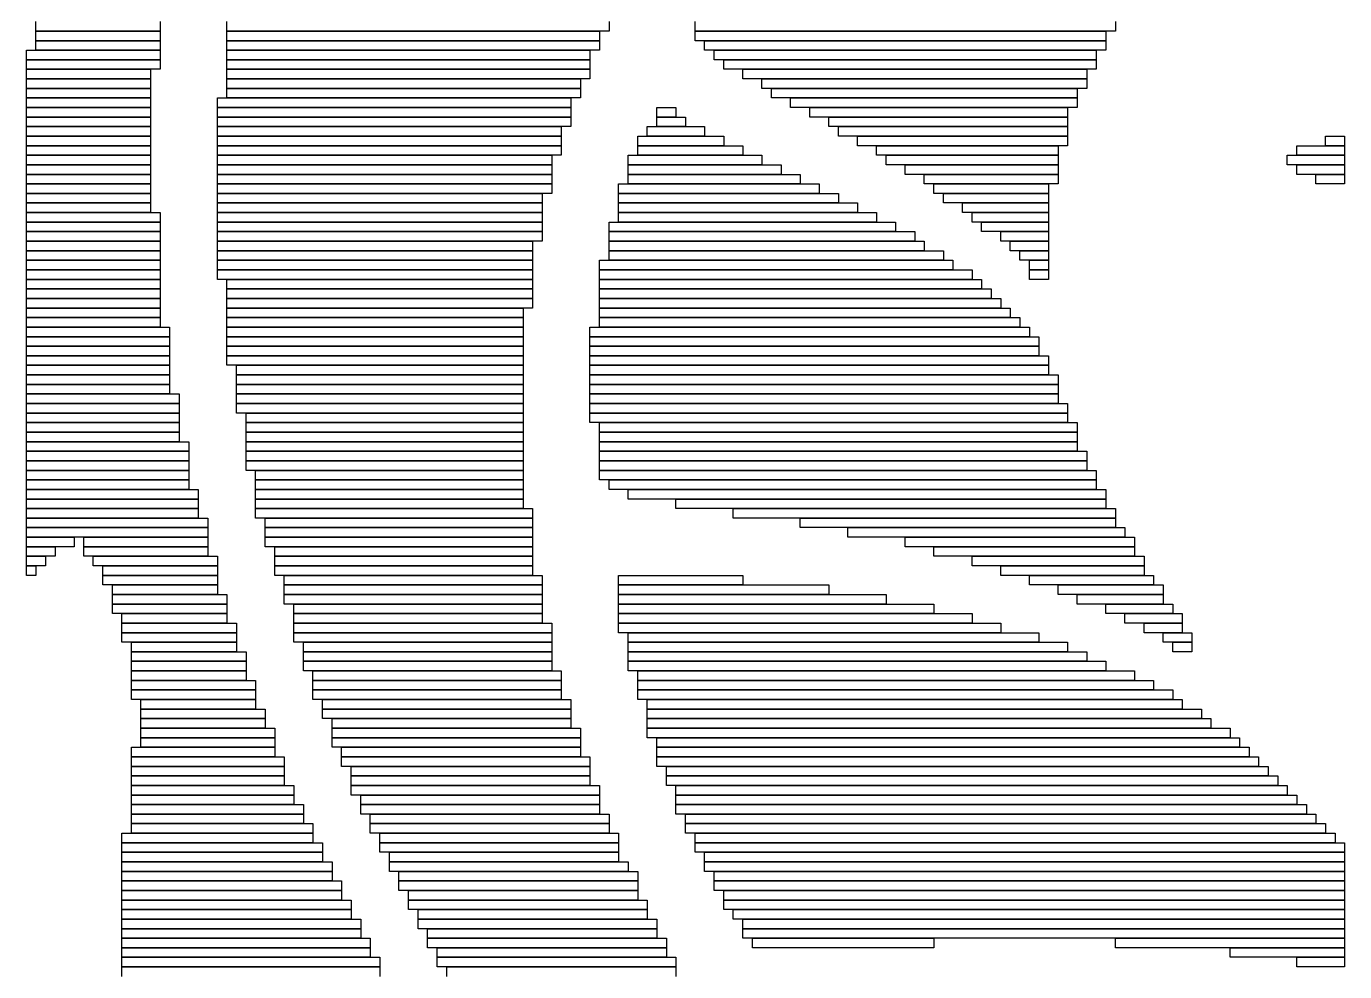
# Model space of a CAD drawing. Extents: x 443 to 581, y 364 to 680.
# Drawn here: x 443 to 581, y 474.5 to 573.5 of the extents above; entities that cross this region are included whole.
import ezdxf

# ---------------------------------------------------------------- set-up
doc = ezdxf.new("R2010")
doc.units = 0

msp = doc.modelspace()

# ---------------------------------------------------------------- linework, layer by layer
for p, q in [((444, 573), (444, 574)), ((457, 573), (444, 573)), ((444, 573), (457, 573)), ((444, 572), (444, 573)), ((457, 574), (457, 573)), ((457, 573), (457, 572)), ((464, 573), (464, 574)), ((504, 573), (464, 573)), ((464, 573), (503, 573)), ((464, 572), (464, 573)), ((503, 573), (503, 572)), ((504, 574), (504, 573)), ((513, 573), (513, 574)), ((557, 573), (513, 573)), ((513, 573), (556, 573)), ((513, 572), (513, 573)), ((556, 573), (556, 572)), ((557, 574), (557, 573)), ((457, 572), (444, 572)), ((444, 572), (457, 572)), ((444, 571), (444, 572)), ((457, 572), (457, 571)), ((503, 572), (464, 572)), ((464, 572), (503, 572)), ((464, 571), (464, 572)), ((503, 572), (503, 571)), ((556, 572), (513, 572)), ((514, 572), (556, 572)), ((514, 571), (514, 572)), ((556, 572), (556, 571)), ((443, 571), (457, 571)), ((443, 570), (443, 571)), ((457, 570), (443, 570)), ((443, 570), (457, 570)), ((443, 569), (443, 570)), ((457, 571), (444, 571)), ((457, 571), (457, 570)), ((457, 570), (457, 569)), ((503, 571), (464, 571)), ((464, 571), (502, 571)), ((464, 570), (464, 571)), ((502, 570), (464, 570)), ((464, 570), (502, 570)), ((464, 569), (464, 570)), ((502, 571), (502, 570)), ((502, 570), (502, 569)), ((556, 571), (514, 571)), ((515, 571), (555, 571)), ((515, 570), (515, 571)), ((555, 570), (515, 570)), ((516, 570), (555, 570)), ((516, 569), (516, 570)), ((555, 571), (555, 570)), ((555, 570), (555, 569)), ((457, 569), (443, 569)), ((443, 569), (456, 569)), ((443, 568), (443, 569)), ((456, 569), (456, 568)), ((502, 569), (464, 569)), ((464, 569), (502, 569)), ((464, 568), (464, 569)), ((502, 569), (502, 568)), ((555, 569), (516, 569)), ((518, 569), (554, 569)), ((518, 568), (518, 569)), ((554, 569), (554, 568)), ((456, 568), (443, 568)), ((443, 568), (456, 568)), ((443, 567), (443, 568)), ((456, 568), (456, 567)), ((502, 568), (464, 568)), ((464, 568), (501, 568)), ((464, 567), (464, 568)), ((501, 568), (501, 567)), ((554, 568), (518, 568)), ((520, 568), (554, 568)), ((520, 567), (520, 568)), ((554, 568), (554, 567)), ((456, 567), (443, 567)), ((443, 567), (456, 567)), ((443, 566), (443, 567)), ((456, 566), (443, 566)), ((443, 566), (456, 566)), ((443, 565), (443, 566)), ((456, 567), (456, 566)), ((456, 566), (456, 565)), ((463, 566), (500, 566)), ((463, 565), (463, 566)), ((501, 567), (464, 567)), ((464, 567), (501, 567)), ((464, 566), (464, 567)), ((501, 566), (464, 566)), ((500, 566), (500, 565)), ((501, 567), (501, 566)), ((554, 567), (520, 567)), ((521, 567), (553, 567)), ((521, 566), (521, 567)), ((553, 566), (521, 566)), ((523, 566), (553, 566)), ((523, 565), (523, 566)), ((553, 567), (553, 566)), ((553, 566), (553, 565)), ((456, 565), (443, 565)), ((443, 565), (456, 565)), ((443, 564), (443, 565)), ((456, 565), (456, 564)), ((500, 565), (463, 565)), ((463, 565), (500, 565)), ((463, 564), (463, 565)), ((500, 565), (500, 564)), ((509, 565), (511, 565)), ((509, 564), (509, 565)), ((511, 565), (511, 564)), ((553, 565), (523, 565)), ((525, 565), (552, 565)), ((525, 564), (525, 565)), ((552, 565), (552, 564)), ((456, 564), (443, 564)), ((443, 564), (456, 564)), ((443, 563), (443, 564)), ((456, 564), (456, 563)), ((500, 564), (463, 564)), ((463, 564), (500, 564)), ((463, 563), (463, 564)), ((500, 564), (500, 563)), ((511, 564), (509, 564)), ((509, 564), (512, 564)), ((509, 563), (509, 564)), ((512, 564), (512, 563)), ((552, 564), (525, 564)), ((527, 564), (552, 564)), ((527, 563), (527, 564)), ((552, 564), (552, 563)), ((456, 563), (443, 563)), ((443, 563), (456, 563)), ((443, 562), (443, 563)), ((456, 562), (443, 562)), ((443, 562), (456, 562)), ((443, 561), (443, 562)), ((456, 563), (456, 562)), ((456, 562), (456, 561)), ((500, 563), (463, 563)), ((463, 563), (499, 563)), ((463, 562), (463, 563)), ((499, 562), (463, 562)), ((463, 562), (499, 562)), ((463, 561), (463, 562)), ((499, 563), (499, 562)), ((499, 562), (499, 561)), ((507, 562), (516, 562)), ((507, 561), (507, 562)), ((508, 563), (514, 563)), ((508, 562), (508, 563)), ((514, 562), (508, 562)), ((512, 563), (509, 563)), ((514, 563), (514, 562)), ((516, 562), (516, 561)), ((552, 563), (527, 563)), ((528, 563), (552, 563)), ((528, 562), (528, 563)), ((552, 562), (528, 562)), ((530, 562), (552, 562)), ((530, 561), (530, 562)), ((552, 563), (552, 562)), ((552, 562), (552, 561)), ((579, 562), (581, 562)), ((579, 561), (579, 562)), ((581, 562), (581, 561)), ((456, 561), (443, 561)), ((443, 561), (456, 561)), ((443, 560), (443, 561)), ((456, 561), (456, 560)), ((499, 561), (463, 561)), ((463, 561), (499, 561)), ((463, 560), (463, 561)), ((499, 561), (499, 560)), ((516, 561), (507, 561)), ((507, 561), (518, 561)), ((507, 560), (507, 561)), ((518, 561), (518, 560)), ((552, 561), (530, 561)), ((532, 561), (551, 561)), ((532, 560), (532, 561)), ((551, 561), (551, 560)), ((576, 561), (581, 561)), ((576, 560), (576, 561)), ((581, 561), (579, 561)), ((581, 561), (581, 560)), ((456, 560), (443, 560)), ((443, 560), (456, 560)), ((443, 559), (443, 560)), ((456, 559), (443, 559)), ((443, 559), (456, 559)), ((443, 558), (443, 559)), ((456, 560), (456, 559)), ((456, 559), (456, 558)), ((499, 560), (463, 560)), ((463, 560), (498, 560)), ((463, 559), (463, 560)), ((498, 559), (463, 559)), ((463, 559), (498, 559)), ((463, 558), (463, 559)), ((498, 560), (498, 559)), ((498, 559), (498, 558)), ((506, 560), (520, 560)), ((506, 559), (506, 560)), ((520, 559), (506, 559)), ((506, 559), (522, 559)), ((506, 558), (506, 559)), ((518, 560), (507, 560)), ((520, 560), (520, 559)), ((522, 559), (522, 558)), ((551, 560), (532, 560)), ((533, 560), (551, 560)), ((533, 559), (533, 560)), ((551, 559), (533, 559)), ((535, 559), (551, 559)), ((535, 558), (535, 559)), ((551, 560), (551, 559)), ((551, 559), (551, 558)), ((575, 560), (581, 560)), ((575, 559), (575, 560)), ((581, 559), (575, 559)), ((581, 560), (576, 560)), ((576, 559), (581, 559)), ((576, 558), (576, 559)), ((581, 560), (581, 559)), ((581, 559), (581, 558)), ((456, 558), (443, 558)), ((443, 558), (456, 558)), ((443, 557), (443, 558)), ((456, 558), (456, 557)), ((498, 558), (463, 558)), ((463, 558), (498, 558)), ((463, 557), (463, 558)), ((498, 558), (498, 557)), ((522, 558), (506, 558)), ((506, 558), (524, 558)), ((506, 557), (506, 558)), ((524, 558), (524, 557)), ((551, 558), (535, 558)), ((537, 558), (551, 558)), ((537, 557), (537, 558)), ((551, 558), (551, 557)), ((581, 558), (576, 558)), ((578, 558), (581, 558)), ((578, 557), (578, 558)), ((581, 558), (581, 557)), ((456, 557), (443, 557)), ((443, 557), (456, 557)), ((443, 556), (443, 557)), ((456, 557), (456, 556)), ((498, 557), (463, 557)), ((463, 557), (498, 557)), ((463, 556), (463, 557)), ((498, 557), (498, 556)), ((505, 557), (526, 557)), ((505, 556), (505, 557)), ((524, 557), (506, 557)), ((526, 557), (526, 556)), ((551, 557), (537, 557)), ((538, 557), (550, 557)), ((538, 556), (538, 557)), ((550, 557), (550, 556)), ((581, 557), (578, 557)), ((456, 556), (443, 556)), ((443, 556), (456, 556)), ((443, 555), (443, 556)), ((456, 555), (443, 555)), ((443, 555), (456, 555)), ((443, 554), (443, 555)), ((456, 556), (456, 555)), ((456, 555), (456, 554)), ((498, 556), (463, 556)), ((463, 556), (497, 556)), ((463, 555), (463, 556)), ((497, 555), (463, 555)), ((463, 555), (497, 555)), ((463, 554), (463, 555)), ((497, 556), (497, 555)), ((497, 555), (497, 554)), ((526, 556), (505, 556)), ((505, 556), (528, 556)), ((505, 555), (505, 556)), ((528, 555), (505, 555)), ((505, 555), (530, 555)), ((505, 554), (505, 555)), ((528, 556), (528, 555)), ((530, 555), (530, 554)), ((550, 556), (538, 556)), ((539, 556), (550, 556)), ((539, 555), (539, 556)), ((550, 555), (539, 555)), ((541, 555), (550, 555)), ((541, 554), (541, 555)), ((550, 556), (550, 555)), ((550, 555), (550, 554)), ((456, 554), (443, 554)), ((443, 554), (457, 554)), ((443, 553), (443, 554)), ((457, 554), (457, 553)), ((497, 554), (463, 554)), ((463, 554), (497, 554)), ((463, 553), (463, 554)), ((497, 554), (497, 553)), ((530, 554), (505, 554)), ((505, 554), (532, 554)), ((505, 553), (505, 554)), ((532, 554), (532, 553)), ((550, 554), (541, 554)), ((542, 554), (550, 554)), ((542, 553), (542, 554)), ((550, 554), (550, 553)), ((457, 553), (443, 553)), ((443, 553), (457, 553)), ((443, 552), (443, 553)), ((457, 552), (443, 552)), ((443, 552), (457, 552)), ((443, 551), (443, 552)), ((457, 553), (457, 552)), ((457, 552), (457, 551)), ((497, 553), (463, 553)), ((463, 553), (497, 553)), ((463, 552), (463, 553)), ((497, 552), (463, 552)), ((463, 552), (497, 552)), ((463, 551), (463, 552)), ((497, 553), (497, 552)), ((497, 552), (497, 551)), ((504, 553), (534, 553)), ((504, 552), (504, 553)), ((534, 552), (504, 552)), ((504, 552), (536, 552)), ((504, 551), (504, 552)), ((532, 553), (505, 553)), ((534, 553), (534, 552)), ((536, 552), (536, 551)), ((550, 553), (542, 553)), ((543, 553), (550, 553)), ((543, 552), (543, 553)), ((550, 552), (543, 552)), ((545, 552), (550, 552)), ((545, 551), (545, 552)), ((550, 553), (550, 552)), ((550, 552), (550, 551)), ((457, 551), (443, 551)), ((443, 551), (457, 551)), ((443, 550), (443, 551)), ((457, 551), (457, 550)), ((497, 551), (463, 551)), ((463, 551), (496, 551)), ((463, 550), (463, 551)), ((496, 551), (496, 550)), ((536, 551), (504, 551)), ((504, 551), (537, 551)), ((504, 550), (504, 551)), ((537, 551), (537, 550)), ((550, 551), (545, 551)), ((546, 551), (550, 551)), ((546, 550), (546, 551)), ((550, 551), (550, 550)), ((457, 550), (443, 550)), ((443, 550), (457, 550)), ((443, 549), (443, 550)), ((457, 550), (457, 549)), ((496, 550), (463, 550)), ((463, 550), (496, 550)), ((463, 549), (463, 550)), ((496, 550), (496, 549)), ((537, 550), (504, 550)), ((504, 550), (539, 550)), ((504, 549), (504, 550)), ((539, 550), (539, 549)), ((550, 550), (546, 550)), ((547, 550), (550, 550)), ((547, 549), (547, 550)), ((550, 550), (550, 549)), ((457, 549), (443, 549)), ((443, 549), (457, 549)), ((443, 548), (443, 549)), ((457, 548), (443, 548)), ((443, 548), (457, 548)), ((443, 547), (443, 548)), ((457, 549), (457, 548)), ((457, 548), (457, 547)), ((496, 549), (463, 549)), ((463, 549), (496, 549)), ((463, 548), (463, 549)), ((496, 548), (463, 548)), ((463, 548), (496, 548)), ((463, 547), (463, 548)), ((496, 549), (496, 548)), ((496, 548), (496, 547)), ((503, 549), (540, 549)), ((503, 548), (503, 549)), ((540, 548), (503, 548)), ((503, 548), (542, 548)), ((503, 547), (503, 548)), ((539, 549), (504, 549)), ((540, 549), (540, 548)), ((542, 548), (542, 547)), ((550, 549), (547, 549)), ((548, 549), (550, 549)), ((548, 548), (548, 549)), ((550, 548), (548, 548)), ((548, 548), (550, 548)), ((548, 547), (548, 548)), ((550, 549), (550, 548)), ((550, 548), (550, 547)), ((457, 547), (443, 547)), ((443, 547), (457, 547)), ((443, 546), (443, 547)), ((457, 547), (457, 546)), ((496, 547), (463, 547)), ((464, 547), (496, 547)), ((464, 546), (464, 547)), ((496, 547), (496, 546)), ((542, 547), (503, 547)), ((503, 547), (543, 547)), ((503, 546), (503, 547)), ((543, 547), (543, 546)), ((550, 547), (548, 547)), ((457, 546), (443, 546)), ((443, 546), (457, 546)), ((443, 545), (443, 546)), ((457, 546), (457, 545)), ((496, 546), (464, 546)), ((464, 546), (496, 546)), ((464, 545), (464, 546)), ((496, 546), (496, 545)), ((543, 546), (503, 546)), ((503, 546), (544, 546)), ((503, 545), (503, 546)), ((544, 546), (544, 545)), ((457, 545), (443, 545)), ((443, 545), (457, 545)), ((443, 544), (443, 545)), ((457, 544), (443, 544)), ((443, 544), (457, 544)), ((443, 543), (443, 544)), ((457, 545), (457, 544)), ((457, 544), (457, 543)), ((496, 545), (464, 545)), ((464, 545), (496, 545)), ((464, 544), (464, 545)), ((496, 544), (464, 544)), ((464, 544), (495, 544)), ((464, 543), (464, 544)), ((495, 544), (495, 543)), ((496, 545), (496, 544)), ((544, 545), (503, 545)), ((503, 545), (545, 545)), ((503, 544), (503, 545)), ((545, 544), (503, 544)), ((503, 544), (546, 544)), ((503, 543), (503, 544)), ((545, 545), (545, 544)), ((546, 544), (546, 543)), ((457, 543), (443, 543)), ((443, 543), (457, 543)), ((443, 542), (443, 543)), ((457, 543), (457, 542)), ((495, 543), (464, 543)), ((464, 543), (495, 543)), ((464, 542), (464, 543)), ((495, 543), (495, 542)), ((546, 543), (503, 543)), ((503, 543), (547, 543)), ((503, 542), (503, 543)), ((547, 543), (547, 542)), ((457, 542), (443, 542)), ((443, 542), (458, 542)), ((443, 541), (443, 542)), ((458, 541), (443, 541)), ((443, 541), (458, 541)), ((443, 540), (443, 541)), ((458, 542), (458, 541)), ((458, 541), (458, 540)), ((495, 542), (464, 542)), ((464, 542), (495, 542)), ((464, 541), (464, 542)), ((495, 541), (464, 541)), ((464, 541), (495, 541)), ((464, 540), (464, 541)), ((495, 542), (495, 541)), ((495, 541), (495, 540)), ((502, 542), (548, 542)), ((502, 541), (502, 542)), ((548, 541), (502, 541)), ((502, 541), (549, 541)), ((502, 540), (502, 541)), ((547, 542), (503, 542)), ((548, 542), (548, 541)), ((549, 541), (549, 540)), ((458, 540), (443, 540)), ((443, 540), (458, 540)), ((443, 539), (443, 540)), ((458, 540), (458, 539)), ((495, 540), (464, 540)), ((464, 540), (495, 540)), ((464, 539), (464, 540)), ((495, 540), (495, 539)), ((549, 540), (502, 540)), ((502, 540), (549, 540)), ((502, 539), (502, 540)), ((549, 540), (549, 539)), ((458, 539), (443, 539)), ((443, 539), (458, 539)), ((443, 538), (443, 539)), ((458, 539), (458, 538)), ((495, 539), (464, 539)), ((464, 539), (495, 539)), ((464, 538), (464, 539)), ((495, 539), (495, 538)), ((549, 539), (502, 539)), ((502, 539), (550, 539)), ((502, 538), (502, 539)), ((550, 539), (550, 538)), ((458, 538), (443, 538)), ((443, 538), (458, 538)), ((443, 537), (443, 538)), ((458, 537), (443, 537)), ((443, 537), (458, 537)), ((443, 536), (443, 537)), ((458, 538), (458, 537)), ((458, 537), (458, 536)), ((495, 538), (464, 538)), ((465, 538), (495, 538)), ((465, 537), (465, 538)), ((495, 537), (465, 537)), ((465, 537), (495, 537)), ((465, 536), (465, 537)), ((495, 538), (495, 537)), ((495, 537), (495, 536)), ((550, 538), (502, 538)), ((502, 538), (550, 538)), ((502, 537), (502, 538)), ((550, 537), (502, 537)), ((502, 537), (551, 537)), ((502, 536), (502, 537)), ((550, 538), (550, 537)), ((551, 537), (551, 536)), ((458, 536), (443, 536)), ((443, 536), (458, 536)), ((443, 535), (443, 536)), ((458, 536), (458, 535)), ((495, 536), (465, 536)), ((465, 536), (495, 536)), ((465, 535), (465, 536)), ((495, 536), (495, 535)), ((551, 536), (502, 536)), ((502, 536), (551, 536)), ((502, 535), (502, 536)), ((551, 536), (551, 535)), ((458, 535), (443, 535)), ((443, 535), (459, 535)), ((443, 534), (443, 535)), ((459, 535), (459, 534)), ((495, 535), (465, 535)), ((465, 535), (495, 535)), ((465, 534), (465, 535)), ((495, 535), (495, 534)), ((551, 535), (502, 535)), ((502, 535), (551, 535)), ((502, 534), (502, 535)), ((551, 535), (551, 534)), ((459, 534), (443, 534)), ((443, 534), (459, 534)), ((443, 533), (443, 534)), ((459, 533), (443, 533)), ((443, 533), (459, 533)), ((443, 532), (443, 533)), ((459, 534), (459, 533)), ((459, 533), (459, 532)), ((495, 534), (465, 534)), ((465, 534), (495, 534)), ((465, 533), (465, 534)), ((495, 533), (465, 533)), ((466, 533), (495, 533)), ((466, 532), (466, 533)), ((495, 534), (495, 533)), ((495, 533), (495, 532)), ((551, 534), (502, 534)), ((502, 534), (552, 534)), ((502, 533), (502, 534)), ((552, 533), (502, 533)), ((502, 533), (552, 533)), ((502, 532), (502, 533)), ((552, 534), (552, 533)), ((552, 533), (552, 532)), ((459, 532), (443, 532)), ((443, 532), (459, 532)), ((443, 531), (443, 532)), ((459, 532), (459, 531)), ((495, 532), (466, 532)), ((466, 532), (495, 532)), ((466, 531), (466, 532)), ((495, 532), (495, 531)), ((552, 532), (502, 532)), ((503, 532), (553, 532)), ((503, 531), (503, 532)), ((553, 532), (553, 531)), ((459, 531), (443, 531)), ((443, 531), (459, 531)), ((443, 530), (443, 531)), ((459, 530), (443, 530)), ((443, 530), (460, 530)), ((443, 529), (443, 530)), ((459, 531), (459, 530)), ((460, 530), (460, 529)), ((495, 531), (466, 531)), ((466, 531), (495, 531)), ((466, 530), (466, 531)), ((495, 530), (466, 530)), ((466, 530), (495, 530)), ((466, 529), (466, 530)), ((495, 531), (495, 530)), ((495, 530), (495, 529)), ((553, 531), (503, 531)), ((503, 531), (553, 531)), ((503, 530), (503, 531)), ((553, 530), (503, 530)), ((503, 530), (553, 530)), ((503, 529), (503, 530)), ((553, 531), (553, 530)), ((553, 530), (553, 529)), ((460, 529), (443, 529)), ((443, 529), (460, 529)), ((443, 528), (443, 529)), ((460, 529), (460, 528)), ((495, 529), (466, 529)), ((466, 529), (495, 529)), ((466, 528), (466, 529)), ((495, 529), (495, 528)), ((553, 529), (503, 529)), ((503, 529), (554, 529)), ((503, 528), (503, 529)), ((554, 529), (554, 528)), ((460, 528), (443, 528)), ((443, 528), (460, 528)), ((443, 527), (443, 528)), ((460, 528), (460, 527)), ((495, 528), (466, 528)), ((466, 528), (495, 528)), ((466, 527), (466, 528)), ((495, 528), (495, 527)), ((554, 528), (503, 528)), ((503, 528), (554, 528)), ((503, 527), (503, 528)), ((554, 528), (554, 527)), ((460, 527), (443, 527)), ((443, 527), (460, 527)), ((443, 526), (443, 527)), ((460, 526), (443, 526)), ((443, 526), (460, 526)), ((443, 525), (443, 526)), ((460, 527), (460, 526)), ((460, 526), (460, 525)), ((495, 527), (466, 527)), ((467, 527), (495, 527)), ((467, 526), (467, 527)), ((495, 526), (467, 526)), ((467, 526), (495, 526)), ((467, 525), (467, 526)), ((495, 527), (495, 526)), ((495, 526), (495, 525)), ((554, 527), (503, 527)), ((503, 527), (555, 527)), ((503, 526), (503, 527)), ((555, 526), (503, 526)), ((504, 526), (555, 526)), ((504, 525), (504, 526)), ((555, 527), (555, 526)), ((555, 526), (555, 525)), ((460, 525), (443, 525)), ((443, 525), (461, 525)), ((443, 524), (443, 525)), ((461, 525), (461, 524)), ((495, 525), (467, 525)), ((467, 525), (495, 525)), ((467, 524), (467, 525)), ((495, 525), (495, 524)), ((555, 525), (504, 525)), ((506, 525), (556, 525)), ((506, 524), (506, 525)), ((556, 525), (556, 524)), ((461, 524), (443, 524)), ((443, 524), (461, 524)), ((443, 523), (443, 524)), ((461, 524), (461, 523)), ((495, 524), (467, 524)), ((467, 524), (495, 524)), ((467, 523), (467, 524)), ((495, 524), (495, 523)), ((556, 524), (506, 524)), ((511, 524), (556, 524)), ((511, 523), (511, 524)), ((556, 524), (556, 523)), ((461, 523), (443, 523)), ((443, 523), (461, 523)), ((443, 522), (443, 523)), ((461, 522), (443, 522)), ((443, 522), (462, 522)), ((443, 521), (443, 522)), ((461, 523), (461, 522)), ((462, 522), (462, 521)), ((495, 523), (467, 523)), ((467, 523), (496, 523)), ((467, 522), (467, 523)), ((496, 522), (467, 522)), ((468, 522), (496, 522)), ((468, 521), (468, 522)), ((496, 523), (496, 522)), ((496, 522), (496, 521)), ((556, 523), (511, 523)), ((517, 523), (557, 523)), ((517, 522), (517, 523)), ((557, 522), (517, 522)), ((524, 522), (557, 522)), ((524, 521), (524, 522)), ((557, 523), (557, 522)), ((557, 522), (557, 521)), ((462, 521), (443, 521)), ((443, 521), (462, 521)), ((443, 520), (443, 521)), ((462, 521), (462, 520)), ((496, 521), (468, 521)), ((468, 521), (496, 521)), ((468, 520), (468, 521)), ((496, 521), (496, 520)), ((557, 521), (524, 521)), ((529, 521), (558, 521)), ((529, 520), (529, 521)), ((558, 521), (558, 520)), ((462, 520), (443, 520)), ((443, 520), (448, 520)), ((443, 519), (443, 520)), ((448, 519), (443, 519)), ((443, 519), (446, 519)), ((443, 518), (443, 519)), ((446, 519), (446, 518)), ((448, 520), (448, 519)), ((449, 520), (462, 520)), ((449, 519), (449, 520)), ((462, 519), (449, 519)), ((449, 519), (462, 519)), ((449, 518), (449, 519)), ((462, 520), (462, 519)), ((462, 519), (462, 518)), ((496, 520), (468, 520)), ((468, 520), (496, 520)), ((468, 519), (468, 520)), ((496, 519), (468, 519)), ((469, 519), (496, 519)), ((469, 518), (469, 519)), ((496, 520), (496, 519)), ((496, 519), (496, 518)), ((558, 520), (529, 520)), ((535, 520), (559, 520)), ((535, 519), (535, 520)), ((559, 519), (535, 519)), ((538, 519), (559, 519)), ((538, 518), (538, 519)), ((559, 520), (559, 519)), ((559, 519), (559, 518)), ((446, 518), (443, 518)), ((443, 518), (445, 518)), ((443, 517), (443, 518)), ((445, 518), (445, 517)), ((462, 518), (449, 518)), ((450, 518), (463, 518)), ((450, 517), (450, 518)), ((463, 518), (463, 517)), ((496, 518), (469, 518)), ((469, 518), (496, 518)), ((469, 517), (469, 518)), ((496, 518), (496, 517)), ((559, 518), (538, 518)), ((542, 518), (560, 518)), ((542, 517), (542, 518)), ((560, 518), (560, 517)), ((445, 517), (443, 517)), ((443, 517), (444, 517)), ((443, 516), (443, 517)), ((444, 517), (444, 516)), ((463, 517), (450, 517)), ((451, 517), (463, 517)), ((451, 516), (451, 517)), ((463, 517), (463, 516)), ((496, 517), (469, 517)), ((469, 517), (496, 517)), ((469, 516), (469, 517)), ((496, 517), (496, 516)), ((560, 517), (542, 517)), ((545, 517), (560, 517)), ((545, 516), (545, 517)), ((560, 517), (560, 516)), ((444, 516), (443, 516)), ((463, 516), (451, 516)), ((451, 516), (463, 516)), ((451, 515), (451, 516)), ((463, 515), (451, 515)), ((452, 515), (463, 515)), ((452, 514), (452, 515)), ((463, 516), (463, 515)), ((463, 515), (463, 514)), ((496, 516), (469, 516)), ((470, 516), (497, 516)), ((470, 515), (470, 516)), ((497, 515), (470, 515)), ((470, 515), (497, 515)), ((470, 514), (470, 515)), ((497, 516), (497, 515)), ((497, 515), (497, 514)), ((505, 516), (518, 516)), ((505, 515), (505, 516)), ((518, 515), (505, 515)), ((505, 515), (527, 515)), ((505, 514), (505, 515)), ((518, 516), (518, 515)), ((527, 515), (527, 514)), ((560, 516), (545, 516)), ((548, 516), (561, 516)), ((548, 515), (548, 516)), ((561, 515), (548, 515)), ((551, 515), (562, 515)), ((551, 514), (551, 515)), ((561, 516), (561, 515)), ((562, 515), (562, 514)), ((463, 514), (452, 514)), ((452, 514), (464, 514)), ((452, 513), (452, 514)), ((464, 514), (464, 513)), ((497, 514), (470, 514)), ((470, 514), (497, 514)), ((470, 513), (470, 514)), ((497, 514), (497, 513)), ((527, 514), (505, 514)), ((505, 514), (533, 514)), ((505, 513), (505, 514)), ((533, 514), (533, 513)), ((562, 514), (551, 514)), ((553, 514), (562, 514)), ((553, 513), (553, 514)), ((562, 514), (562, 513)), ((464, 513), (452, 513)), ((452, 513), (464, 513)), ((452, 512), (452, 513)), ((464, 512), (452, 512)), ((453, 512), (464, 512)), ((453, 511), (453, 512)), ((464, 513), (464, 512)), ((464, 512), (464, 511)), ((497, 513), (470, 513)), ((471, 513), (497, 513)), ((471, 512), (471, 513)), ((497, 512), (471, 512)), ((471, 512), (497, 512)), ((471, 511), (471, 512)), ((497, 513), (497, 512)), ((497, 512), (497, 511)), ((533, 513), (505, 513)), ((505, 513), (538, 513)), ((505, 512), (505, 513)), ((538, 512), (505, 512)), ((505, 512), (542, 512)), ((505, 511), (505, 512)), ((538, 513), (538, 512)), ((542, 512), (542, 511)), ((562, 513), (553, 513)), ((556, 513), (563, 513)), ((556, 512), (556, 513)), ((563, 512), (556, 512)), ((558, 512), (564, 512)), ((558, 511), (558, 512)), ((563, 513), (563, 512)), ((564, 512), (564, 511)), ((464, 511), (453, 511)), ((453, 511), (465, 511)), ((453, 510), (453, 511)), ((465, 511), (465, 510)), ((497, 511), (471, 511)), ((471, 511), (498, 511)), ((471, 510), (471, 511)), ((498, 511), (498, 510)), ((542, 511), (505, 511)), ((505, 511), (545, 511)), ((505, 510), (505, 511)), ((545, 511), (545, 510)), ((564, 511), (558, 511)), ((560, 511), (564, 511)), ((560, 510), (560, 511)), ((564, 511), (564, 510)), ((465, 510), (453, 510)), ((453, 510), (465, 510)), ((453, 509), (453, 510)), ((465, 510), (465, 509)), ((498, 510), (471, 510)), ((471, 510), (498, 510)), ((471, 509), (471, 510)), ((498, 510), (498, 509)), ((545, 510), (505, 510)), ((506, 510), (549, 510)), ((506, 509), (506, 510)), ((549, 510), (549, 509)), ((564, 510), (560, 510)), ((562, 510), (565, 510)), ((562, 509), (562, 510)), ((565, 510), (565, 509)), ((465, 509), (453, 509)), ((454, 509), (465, 509)), ((454, 508), (454, 509)), ((465, 508), (454, 508)), ((454, 508), (466, 508)), ((454, 507), (454, 508)), ((465, 509), (465, 508)), ((466, 508), (466, 507)), ((498, 509), (471, 509)), ((472, 509), (498, 509)), ((472, 508), (472, 509)), ((498, 508), (472, 508)), ((472, 508), (498, 508)), ((472, 507), (472, 508)), ((498, 509), (498, 508)), ((498, 508), (498, 507)), ((549, 509), (506, 509)), ((506, 509), (552, 509)), ((506, 508), (506, 509)), ((552, 508), (506, 508)), ((506, 508), (554, 508)), ((506, 507), (506, 508)), ((552, 509), (552, 508)), ((554, 508), (554, 507)), ((565, 509), (562, 509)), ((563, 509), (565, 509)), ((563, 508), (563, 509)), ((565, 508), (563, 508)), ((565, 509), (565, 508)), ((466, 507), (454, 507)), ((454, 507), (466, 507)), ((454, 506), (454, 507)), ((466, 507), (466, 506)), ((498, 507), (472, 507)), ((472, 507), (498, 507)), ((472, 506), (472, 507)), ((498, 507), (498, 506)), ((554, 507), (506, 507)), ((506, 507), (556, 507)), ((506, 506), (506, 507)), ((556, 507), (556, 506)), ((466, 506), (454, 506)), ((454, 506), (466, 506)), ((454, 505), (454, 506)), ((466, 506), (466, 505)), ((498, 506), (472, 506)), ((473, 506), (499, 506)), ((473, 505), (473, 506)), ((499, 506), (499, 505)), ((556, 506), (506, 506)), ((507, 506), (559, 506)), ((507, 505), (507, 506)), ((559, 506), (559, 505)), ((466, 505), (454, 505)), ((454, 505), (467, 505)), ((454, 504), (454, 505)), ((467, 504), (454, 504)), ((454, 504), (467, 504)), ((454, 503), (454, 504)), ((467, 505), (467, 504)), ((467, 504), (467, 503)), ((499, 505), (473, 505)), ((473, 505), (499, 505)), ((473, 504), (473, 505)), ((499, 504), (473, 504)), ((473, 504), (499, 504)), ((473, 503), (473, 504)), ((499, 505), (499, 504)), ((499, 504), (499, 503)), ((559, 505), (507, 505)), ((507, 505), (561, 505)), ((507, 504), (507, 505)), ((561, 504), (507, 504)), ((507, 504), (563, 504)), ((507, 503), (507, 504)), ((561, 505), (561, 504)), ((563, 504), (563, 503)), ((467, 503), (454, 503)), ((455, 503), (467, 503)), ((455, 502), (455, 503)), ((467, 503), (467, 502)), ((499, 503), (473, 503)), ((474, 503), (500, 503)), ((474, 502), (474, 503)), ((500, 503), (500, 502)), ((563, 503), (507, 503)), ((508, 503), (564, 503)), ((508, 502), (508, 503)), ((564, 503), (564, 502)), ((467, 502), (455, 502)), ((455, 502), (468, 502)), ((455, 501), (455, 502)), ((468, 501), (455, 501)), ((455, 501), (468, 501)), ((455, 500), (455, 501)), ((468, 502), (468, 501)), ((468, 501), (468, 500)), ((500, 502), (474, 502)), ((474, 502), (500, 502)), ((474, 501), (474, 502)), ((500, 501), (474, 501)), ((475, 501), (500, 501)), ((475, 500), (475, 501)), ((500, 502), (500, 501)), ((500, 501), (500, 500)), ((564, 502), (508, 502)), ((508, 502), (566, 502)), ((508, 501), (508, 502)), ((566, 501), (508, 501)), ((508, 501), (567, 501)), ((508, 500), (508, 501)), ((566, 502), (566, 501)), ((567, 501), (567, 500)), ((468, 500), (455, 500)), ((455, 500), (469, 500)), ((455, 499), (455, 500)), ((469, 500), (469, 499)), ((500, 500), (475, 500)), ((475, 500), (501, 500)), ((475, 499), (475, 500)), ((501, 500), (501, 499)), ((567, 500), (508, 500)), ((508, 500), (569, 500)), ((508, 499), (508, 500)), ((569, 500), (569, 499)), ((469, 499), (455, 499)), ((455, 499), (469, 499)), ((455, 498), (455, 499)), ((469, 499), (469, 498)), ((501, 499), (475, 499)), ((475, 499), (501, 499)), ((475, 498), (475, 499)), ((501, 499), (501, 498)), ((569, 499), (508, 499)), ((509, 499), (570, 499)), ((509, 498), (509, 499)), ((570, 499), (570, 498)), ((454, 498), (469, 498)), ((454, 497), (454, 498)), ((469, 497), (454, 497)), ((454, 497), (470, 497)), ((454, 496), (454, 497)), ((469, 498), (455, 498)), ((469, 498), (469, 497)), ((470, 497), (470, 496)), ((501, 498), (475, 498)), ((476, 498), (501, 498)), ((476, 497), (476, 498)), ((501, 497), (476, 497)), ((476, 497), (502, 497)), ((476, 496), (476, 497)), ((501, 498), (501, 497)), ((502, 497), (502, 496)), ((570, 498), (509, 498)), ((509, 498), (571, 498)), ((509, 497), (509, 498)), ((571, 497), (509, 497)), ((509, 497), (572, 497)), ((509, 496), (509, 497)), ((571, 498), (571, 497)), ((572, 497), (572, 496)), ((470, 496), (454, 496)), ((454, 496), (470, 496)), ((454, 495), (454, 496)), ((470, 496), (470, 495)), ((502, 496), (476, 496)), ((477, 496), (502, 496)), ((477, 495), (477, 496)), ((502, 496), (502, 495)), ((572, 496), (509, 496)), ((510, 496), (573, 496)), ((510, 495), (510, 496)), ((573, 496), (573, 495)), ((470, 495), (454, 495)), ((454, 495), (470, 495)), ((454, 494), (454, 495)), ((470, 495), (470, 494)), ((502, 495), (477, 495)), ((477, 495), (502, 495)), ((477, 494), (477, 495)), ((502, 495), (502, 494)), ((573, 495), (510, 495)), ((510, 495), (574, 495)), ((510, 494), (510, 495)), ((574, 495), (574, 494)), ((470, 494), (454, 494)), ((454, 494), (471, 494)), ((454, 493), (454, 494)), ((471, 493), (454, 493)), ((454, 493), (471, 493)), ((454, 492), (454, 493)), ((471, 494), (471, 493)), ((471, 493), (471, 492)), ((502, 494), (477, 494)), ((477, 494), (503, 494)), ((477, 493), (477, 494)), ((503, 493), (477, 493)), ((478, 493), (503, 493)), ((478, 492), (478, 493)), ((503, 494), (503, 493)), ((503, 493), (503, 492)), ((574, 494), (510, 494)), ((511, 494), (575, 494)), ((511, 493), (511, 494)), ((575, 493), (511, 493)), ((511, 493), (576, 493)), ((511, 492), (511, 493)), ((575, 494), (575, 493)), ((576, 493), (576, 492)), ((471, 492), (454, 492)), ((454, 492), (472, 492)), ((454, 491), (454, 492)), ((472, 492), (472, 491)), ((503, 492), (478, 492)), ((478, 492), (503, 492)), ((478, 491), (478, 492)), ((503, 492), (503, 491)), ((576, 492), (511, 492)), ((511, 492), (577, 492)), ((511, 491), (511, 492)), ((577, 492), (577, 491)), ((472, 491), (454, 491)), ((454, 491), (472, 491)), ((454, 490), (454, 491)), ((472, 490), (454, 490)), ((454, 490), (473, 490)), ((454, 489), (454, 490)), ((472, 491), (472, 490)), ((473, 490), (473, 489)), ((503, 491), (478, 491)), ((479, 491), (504, 491)), ((479, 490), (479, 491)), ((504, 490), (479, 490)), ((479, 490), (504, 490)), ((479, 489), (479, 490)), ((504, 491), (504, 490)), ((504, 490), (504, 489)), ((577, 491), (511, 491)), ((512, 491), (578, 491)), ((512, 490), (512, 491)), ((578, 490), (512, 490)), ((512, 490), (579, 490)), ((512, 489), (512, 490)), ((578, 491), (578, 490)), ((579, 490), (579, 489)), ((453, 489), (473, 489)), ((453, 488), (453, 489)), ((473, 489), (454, 489)), ((473, 489), (473, 488)), ((504, 489), (479, 489)), ((480, 489), (505, 489)), ((480, 488), (480, 489)), ((505, 489), (505, 488)), ((579, 489), (512, 489)), ((513, 489), (580, 489)), ((513, 488), (513, 489)), ((580, 489), (580, 488)), ((473, 488), (453, 488)), ((453, 488), (474, 488)), ((453, 487), (453, 488)), ((474, 488), (474, 487)), ((505, 488), (480, 488)), ((480, 488), (505, 488)), ((480, 487), (480, 488)), ((505, 488), (505, 487)), ((580, 488), (513, 488)), ((513, 488), (581, 488)), ((513, 487), (513, 488)), ((581, 488), (581, 487)), ((474, 487), (453, 487)), ((453, 487), (474, 487)), ((453, 486), (453, 487)), ((474, 486), (453, 486)), ((453, 486), (475, 486)), ((453, 485), (453, 486)), ((474, 487), (474, 486)), ((475, 486), (475, 485)), ((505, 487), (480, 487)), ((481, 487), (505, 487)), ((481, 486), (481, 487)), ((505, 486), (481, 486)), ((481, 486), (506, 486)), ((481, 485), (481, 486)), ((505, 487), (505, 486)), ((506, 486), (506, 485)), ((581, 487), (513, 487)), ((514, 487), (581, 487)), ((514, 486), (514, 487)), ((581, 486), (514, 486)), ((514, 486), (581, 486)), ((514, 485), (514, 486)), ((581, 487), (581, 486)), ((581, 486), (581, 485)), ((475, 485), (453, 485)), ((453, 485), (475, 485)), ((453, 484), (453, 485)), ((475, 485), (475, 484)), ((506, 485), (481, 485)), ((482, 485), (507, 485)), ((482, 484), (482, 485)), ((507, 485), (507, 484)), ((581, 485), (514, 485)), ((515, 485), (581, 485)), ((515, 484), (515, 485)), ((581, 485), (581, 484)), ((475, 484), (453, 484)), ((453, 484), (476, 484)), ((453, 483), (453, 484)), ((476, 483), (453, 483)), ((453, 483), (476, 483)), ((453, 482), (453, 483)), ((476, 484), (476, 483)), ((476, 483), (476, 482)), ((507, 484), (482, 484)), ((482, 484), (507, 484)), ((482, 483), (482, 484)), ((507, 483), (482, 483)), ((483, 483), (507, 483)), ((483, 482), (483, 483)), ((507, 484), (507, 483)), ((507, 483), (507, 482)), ((581, 484), (515, 484)), ((515, 484), (581, 484)), ((515, 483), (515, 484)), ((581, 483), (515, 483)), ((516, 483), (581, 483)), ((516, 482), (516, 483)), ((581, 484), (581, 483)), ((581, 483), (581, 482)), ((476, 482), (453, 482)), ((453, 482), (477, 482)), ((453, 481), (453, 482)), ((477, 482), (477, 481)), ((507, 482), (483, 482)), ((483, 482), (508, 482)), ((483, 481), (483, 482)), ((508, 482), (508, 481)), ((581, 482), (516, 482)), ((516, 482), (581, 482)), ((516, 481), (516, 482)), ((581, 482), (581, 481)), ((477, 481), (453, 481)), ((453, 481), (477, 481)), ((453, 480), (453, 481)), ((477, 481), (477, 480)), ((508, 481), (483, 481)), ((484, 481), (508, 481)), ((484, 480), (484, 481)), ((508, 481), (508, 480)), ((581, 481), (516, 481)), ((517, 481), (581, 481)), ((517, 480), (517, 481)), ((581, 481), (581, 480)), ((477, 480), (453, 480)), ((453, 480), (478, 480)), ((453, 479), (453, 480)), ((478, 479), (453, 479)), ((453, 479), (478, 479)), ((453, 478), (453, 479)), ((478, 480), (478, 479)), ((478, 479), (478, 478)), ((508, 480), (484, 480)), ((484, 480), (509, 480)), ((484, 479), (484, 480)), ((509, 479), (484, 479)), ((485, 479), (509, 479)), ((485, 478), (485, 479)), ((509, 480), (509, 479)), ((509, 479), (509, 478)), ((581, 480), (517, 480)), ((518, 480), (581, 480)), ((518, 479), (518, 480)), ((581, 479), (518, 479)), ((518, 479), (581, 479)), ((518, 478), (518, 479)), ((581, 480), (581, 479)), ((581, 479), (581, 478)), ((478, 478), (453, 478)), ((453, 478), (479, 478)), ((453, 477), (453, 478)), ((479, 478), (479, 477)), ((509, 478), (485, 478)), ((485, 478), (510, 478)), ((485, 477), (485, 478)), ((510, 478), (510, 477)), ((581, 478), (518, 478)), ((519, 478), (538, 478)), ((519, 477), (519, 478)), ((538, 478), (538, 477)), ((557, 478), (581, 478)), ((557, 477), (557, 478)), ((581, 478), (581, 477)), ((479, 477), (453, 477)), ((453, 477), (479, 477)), ((453, 476), (453, 477)), ((479, 477), (479, 476)), ((510, 477), (485, 477)), ((486, 477), (510, 477)), ((486, 476), (486, 477)), ((510, 477), (510, 476)), ((538, 477), (519, 477)), ((581, 477), (557, 477)), ((569, 477), (581, 477)), ((569, 476), (569, 477)), ((581, 477), (581, 476)), ((479, 476), (453, 476)), ((453, 476), (480, 476)), ((453, 475), (453, 476)), ((480, 475), (453, 475)), ((453, 475), (480, 475)), ((453, 474), (453, 475)), ((480, 476), (480, 475)), ((480, 475), (480, 474)), ((510, 476), (486, 476)), ((486, 476), (511, 476)), ((486, 475), (486, 476)), ((511, 475), (486, 475)), ((487, 475), (511, 475)), ((487, 474), (487, 475)), ((511, 476), (511, 475)), ((511, 475), (511, 474)), ((581, 476), (569, 476)), ((576, 476), (581, 476)), ((576, 475), (576, 476)), ((581, 475), (576, 475)), ((581, 476), (581, 475))]:
    msp.add_line(p, q)

doc.saveas('drawing.dxf')
